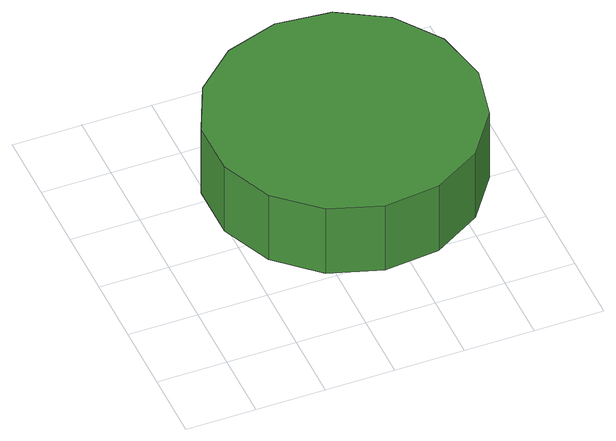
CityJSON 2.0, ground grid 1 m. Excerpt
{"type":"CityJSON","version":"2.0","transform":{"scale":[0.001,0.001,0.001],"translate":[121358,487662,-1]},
"CityObjects":{
"tree1":{"type":"SolitaryVegetationObject","attributes":{"function":"something"},"geometry":[{"type":"MultiSurface","lod":"1","boundaries":[[[0,1,2,3,4,5,6,7,8,9,10,11,12,13,14]],[[15,16,17,18,19,20,21,22,23,24,25,26,27,28,29]],[[0,29,28,1]],[[1,28,27,2]],[[2,27,26,3]],[[3,26,25,4]],[[4,25,24,5]],[[5,24,23,6]],[[6,23,22,7]],[[7,22,21,8]],[[8,21,20,9]],[[9,20,19,10]],[[10,19,18,11]],[[11,18,17,12]],[[12,17,16,13]],[[13,16,15,14]],[[14,15,29,0]]]}]}
},
"vertices":[
[4765,2769,1926],[4599,3553,1926],[4127,4202,1926],[3432,4604,1926],[2634,4687,1926],[1871,4439,1926],[1275,3903,1926],[949,3170,1926],[949,2368,1926],[1275,1635,1926],[1871,1098,1926],[2634,850,1926],[3432,934,1926],[4127,1335,1926],[4599,1984,1926],[4599,1984,764],[4127,1335,764],[3432,934,764],[2634,850,764],[1871,1098,764],[1275,1635,764],[949,2368,764],[949,3170,764],[1275,3903,764],[1871,4439,764],[2634,4687,764],[3432,4604,764],[4127,4202,764],[4599,3553,764],[4765,2769,764]
]}
